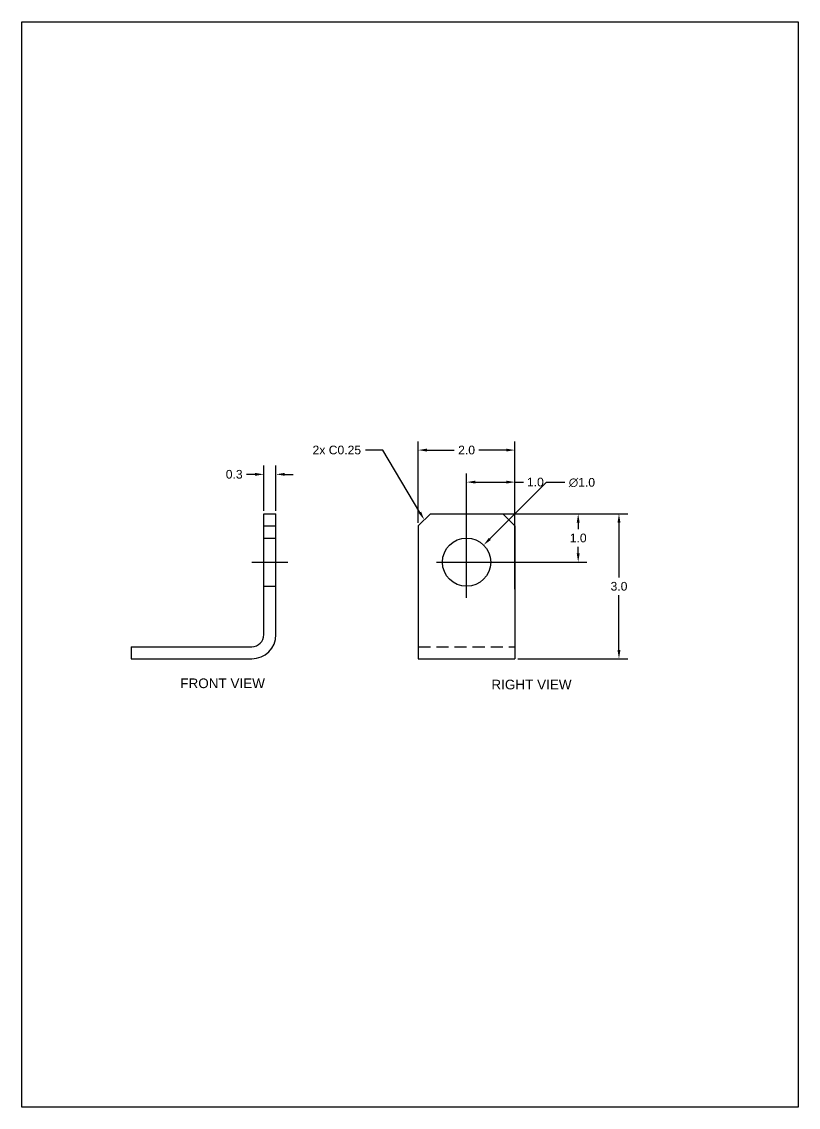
# Model space of a CAD drawing. Header units: inches. Extents: x 26 to 167, y 47 to 124.
# Drawn here: x 26.31 to 42.4, y 101.19 to 123.66 of the extents above; entities that cross this region are included whole.
import ezdxf
from ezdxf import colors
from ezdxf.entities.mleader import LeaderData, LeaderLine
from ezdxf.math import Vec2, Vec3

# ---------------------------------------------------------------- set-up
doc = ezdxf.new("R2010")
doc.units = ezdxf.units.IN
doc.header["$MEASUREMENT"] = 0
doc.linetypes.add('CENTER2', pattern=[1.125, 0.75, -0.125, 0.125, -0.125])
doc.linetypes.add('HIDDEN', pattern=[0.375, 0.25, -0.125])
for name, color, linetype in [('CENTER LINE', 2, 'Continuous'), ('DIM', 4, 'Continuous'), ('HIDDEN', 6, 'HIDDEN'), ('TEXT', 1, 'Continuous')]:
    doc.layers.add(name, color=color, linetype=linetype)
doc.styles.get("Standard").update_dxf_attribs({"font": 'arial.ttf'})
doc.dimstyles.get("Standard").update_dxf_attribs({"dimtxt": 0.18, "dimasz": 0.18, "dimexe": 0.18, "dimexo": 0.0625, "dimgap": 0.09, "dimtad": 0, "dimtih": 1, "dimtoh": 1, "dimdec": 1, "dimzin": 0, "dimdsep": 46, "dimtxsty": 'Standard', "dimcen": 0.09, "dimadec": 0, "dimazin": 0, "dimtfac": 1, "dimtdec": 1, "dimtofl": 0, "dimtmove": 0, "dimatfit": 3, "dimfxl": 1, "dimtolj": 1, "dimtzin": 0, "dimarcsym": 0})

# ---------------------------------------------------------------- blocks, each defined once
blk = doc.blocks.new('*U112')
at = {"layer": 'CENTER LINE', "color": 0, "linetype": 'CENTER2', "transparency": 16777216}
for p, q in [((0, 0.1), (0, 0.62)), ((-0.62, 0), (-0.1, 0)), ((0.1, 0), (0.62, 0)), ((0, -0.74), (0, -0.1))]:
    blk.add_line(p, q, dxfattribs=at)
at = {"layer": 'CENTER LINE', "color": 0, "linetype": 'Continuous', "transparency": 16777216}
for p, q in [((-0.05, 0), (0.05, 0)), ((0, -0.05), (0, 0.05))]:
    blk.add_line(p, q, dxfattribs=at)
blk = doc.blocks.new('*D113')
at = {"layer": 'Defpoints', "color": 0, "transparency": 16777216}
for p in [(31.328, 114.294), (31.328, 113.476), (31.578, 113.476)]:
    blk.add_point(p, dxfattribs=at)
at = {"layer": 'DIM', "color": 0, "lineweight": -2, "transparency": 16777216}
for p, q in [((31.328, 113.539), (31.328, 114.474)), ((31.578, 113.539), (31.578, 114.474)), ((31.148, 114.294), (30.968, 114.294)), ((31.758, 114.294), (31.938, 114.294))]:
    blk.add_line(p, q, dxfattribs=at)
at = {"layer": 'DIM', "color": 0, "transparency": 16777216}
for points in [[(31.148, 114.324), (31.148, 114.264), (31.328, 114.294)], [(31.758, 114.324), (31.758, 114.264), (31.578, 114.294)]]:
    blk.add_solid(points, dxfattribs=at)
at = {"layer": 'DIM', "color": 0, "transparency": 16777216, "insert": (30.714, 114.294), "char_height": 0.18, "attachment_point": 5}
blk.add_mtext('\\A1;0.3', dxfattribs=at)
blk = doc.blocks.new('*D114')
at = {"layer": 'Defpoints', "color": 0, "transparency": 16777216}
for p in [(36.528, 114.796), (34.528, 113.226), (36.528, 113.226)]:
    blk.add_point(p, dxfattribs=at)
at = {"layer": 'DIM', "color": 0, "lineweight": -2, "transparency": 16777216}
for p, q in [((34.528, 113.289), (34.528, 114.976)), ((36.528, 113.289), (36.528, 114.976)), ((34.708, 114.796), (35.272, 114.796)), ((36.348, 114.796), (35.783, 114.796))]:
    blk.add_line(p, q, dxfattribs=at)
at = {"layer": 'DIM', "color": 0, "transparency": 16777216}
for points in [[(34.708, 114.826), (34.708, 114.766), (34.528, 114.796)], [(36.348, 114.826), (36.348, 114.766), (36.528, 114.796)]]:
    blk.add_solid(points, dxfattribs=at)
at = {"layer": 'DIM', "color": 0, "transparency": 16777216, "insert": (35.528, 114.796), "char_height": 0.18, "attachment_point": 5}
blk.add_mtext('\\A1;2.0', dxfattribs=at)
blk = doc.blocks.new('*D115')
at = {"layer": 'Defpoints', "color": 0, "transparency": 16777216}
for p in [(36.528, 114.133), (35.528, 112.476), (36.528, 111.851)]:
    blk.add_point(p, dxfattribs=at)
at = {"layer": 'DIM', "color": 0, "lineweight": -2, "transparency": 16777216}
for p, q in [((35.528, 112.539), (35.528, 114.313)), ((36.528, 111.914), (36.528, 114.313)), ((35.708, 114.133), (36.348, 114.133)), ((36.528, 114.133), (36.708, 114.133))]:
    blk.add_line(p, q, dxfattribs=at)
at = {"layer": 'DIM', "color": 0, "transparency": 16777216}
for points in [[(35.708, 114.163), (35.708, 114.103), (35.528, 114.133)], [(36.348, 114.163), (36.348, 114.103), (36.528, 114.133)]]:
    blk.add_solid(points, dxfattribs=at)
at = {"layer": 'DIM', "color": 0, "transparency": 16777216, "insert": (36.953, 114.133), "char_height": 0.18, "attachment_point": 5}
blk.add_mtext('\\A1;1.0', dxfattribs=at)
blk = doc.blocks.new('*D116')
at = {"layer": 'Defpoints', "color": 0, "transparency": 16777216}
for p in [(35.528, 113.476), (37.84, 113.476), (35.528, 112.476)]:
    blk.add_point(p, dxfattribs=at)
at = {"layer": 'DIM', "color": 0, "lineweight": -2, "transparency": 16777216}
for p, q in [((35.59, 113.476), (38.02, 113.476)), ((37.84, 113.296), (37.84, 113.158)), ((37.84, 112.656), (37.84, 112.795)), ((35.59, 112.476), (38.02, 112.476))]:
    blk.add_line(p, q, dxfattribs=at)
at = {"layer": 'DIM', "color": 0, "transparency": 16777216}
for points in [[(37.81, 113.296), (37.87, 113.296), (37.84, 113.476)], [(37.81, 112.656), (37.87, 112.656), (37.84, 112.476)]]:
    blk.add_solid(points, dxfattribs=at)
at = {"layer": 'DIM', "color": 0, "transparency": 16777216, "insert": (37.84, 112.976), "char_height": 0.18, "attachment_point": 5}
blk.add_mtext('\\A1;1.0', dxfattribs=at)
blk = doc.blocks.new('*D117')
at = {"layer": 'Defpoints', "color": 0, "transparency": 16777216}
for p in [(36.528, 113.476), (38.685, 113.476), (36.528, 110.476)]:
    blk.add_point(p, dxfattribs=at)
at = {"layer": 'DIM', "color": 0, "lineweight": -2, "transparency": 16777216}
for p, q in [((36.59, 113.476), (38.865, 113.476)), ((38.685, 113.296), (38.685, 112.158)), ((38.685, 110.656), (38.685, 111.795)), ((36.59, 110.476), (38.865, 110.476))]:
    blk.add_line(p, q, dxfattribs=at)
at = {"layer": 'DIM', "color": 0, "transparency": 16777216}
for points in [[(38.655, 113.296), (38.715, 113.296), (38.685, 113.476)], [(38.655, 110.656), (38.715, 110.656), (38.685, 110.476)]]:
    blk.add_solid(points, dxfattribs=at)
at = {"layer": 'DIM', "color": 0, "transparency": 16777216, "insert": (38.685, 111.976), "char_height": 0.18, "attachment_point": 5}
blk.add_mtext('\\A1;3.0', dxfattribs=at)
blk = doc.blocks.new('*D118')
at = {"layer": 'Defpoints', "color": 0, "transparency": 16777216}
for p in [(35.881, 112.83), (35.174, 112.123)]:
    blk.add_point(p, dxfattribs=at)
at = {"layer": 'DIM', "color": 0, "lineweight": -2, "transparency": 16777216}
for p, q in [((37.176, 114.123), (36.009, 112.957)), ((37.566, 114.123), (37.176, 114.123)), ((35.438, 112.476), (35.618, 112.476)), ((35.528, 112.386), (35.528, 112.566))]:
    blk.add_line(p, q, dxfattribs=at)
at = {"layer": 'DIM', "color": 0, "transparency": 16777216}
blk.add_solid([(35.987, 112.978), (36.03, 112.936), (35.881, 112.83)], dxfattribs=at)
at = {"layer": 'DIM', "color": 0, "transparency": 16777216, "insert": (37.917, 114.123), "char_height": 0.18, "attachment_point": 5}
blk.add_mtext('\\A1;∅1.0', dxfattribs=at)

msp = doc.modelspace()

# ---------------------------------------------------------------- linework, layer by layer
for p, q in [((31.328, 110.976), (31.328, 113.476)), ((31.328, 113.476), (31.578, 113.476)), ((31.578, 110.976), (31.578, 113.476)), ((31.578, 113.476), (31.578, 113.476)), ((34.528, 113.226), (34.778, 113.476)), ((34.778, 113.476), (36.278, 113.476)), ((36.528, 113.226), (36.278, 113.476)), ((31.328, 113.226), (31.578, 113.226)), ((34.528, 113.226), (34.528, 110.476)), ((36.528, 113.226), (36.528, 110.476)), ((28.578, 110.726), (31.078, 110.726)), ((28.578, 110.726), (28.578, 110.476)), ((28.578, 110.476), (31.078, 110.476)), ((31.078, 110.476), (31.078, 110.476)), ((34.528, 110.476), (36.528, 110.476))]:
    msp.add_line(p, q)
msp.add_circle((35.528, 112.476), 0.5)
for radius in [0.5, 0.25]:
    msp.add_arc((31.078, 110.976), radius, 270, 0)
at = {"layer": 'CENTER LINE'}
msp.add_line((31.078, 112.476), (31.828, 112.476), dxfattribs=at)
at = {"layer": 'DIM', "color": 252, "true_color": 0x939598}
for points in [[(42.4, 101.193), (26.312, 101.193), (26.312, 123.663), (42.4, 123.663)], [(42.4, 123.663), (42.4, 101.193)]]:
    msp.add_lwpolyline(points, dxfattribs=at)
at = {"layer": 'HIDDEN'}
for p, q in [((31.328, 112.976), (31.578, 112.976)), ((31.328, 111.976), (31.578, 111.976)), ((34.528, 110.726), (36.528, 110.726))]:
    msp.add_line(p, q, dxfattribs=at)

# ---------------------------------------------------------------- block references
at = {"layer": 'CENTER LINE', "linetype": 'CENTER2'}
msp.add_blockref('*U112', (35.528, 112.476), dxfattribs=at)

# ---------------------------------------------------------------- texts
at = {"layer": 'TEXT', "insert": (29.597, 110.069), "char_height": 0.2, "attachment_point": 1}
msp.add_mtext_dynamic_manual_height_columns('FRONT VIEW', width=2.1188, gutter_width=1, heights=[0], dxfattribs=at)
at = {"layer": 'TEXT', "insert": (36.042, 110.043), "char_height": 0.2, "attachment_point": 1}
msp.add_mtext('RIGHT VIEW', dxfattribs=at)

# ---------------------------------------------------------------- dimensions: what is measured, and where the dimension line sits
at = {"layer": 'DIM'}
for base, p1, p2, picture, middle in [((36.528, 114.796), (34.528, 113.226), (36.528, 113.226), '*D114', (35.528, 114.796)), ((31.328137921, 114.293917218), (31.578137921, 113.476474668), (31.328137921, 113.476474668), '*D113', (30.714283896, 114.293917218)), ((36.528, 114.133), (35.528, 112.476), (36.528, 111.851), '*D115', (36.953, 114.133))]:
    dim = msp.add_linear_dim(base=base, p1=p1, p2=p2, dimstyle='Standard', dxfattribs=at)
    dim.commit()
    dim.dimension.update_dxf_attribs({"geometry": picture, "text_midpoint": middle})
dim = msp.add_diameter_dim_2p(p1=(35.174, 112.123), p2=(35.881, 112.83), dimstyle='Standard', dxfattribs=at)
dim.commit()
dim.dimension.update_dxf_attribs({"geometry": '*D118', "text_midpoint": (37.917, 114.123), "dimtype": 163})
for base, p1, p2, picture, middle in [((37.84, 113.476), (35.528, 112.476), (35.528, 113.476), '*D116', (37.84, 112.976)), ((38.685, 113.476), (36.528, 110.476), (36.528, 113.476), '*D117', (38.685, 111.976))]:
    dim = msp.add_linear_dim(base=base, p1=p1, p2=p2, angle=90, dimstyle='Standard', dxfattribs=at)
    dim.commit()
    dim.dimension.update_dxf_attribs({"geometry": picture, "text_midpoint": middle})

# ---------------------------------------------------------------- leaders
ml = msp.add_multileader_mtext('Standard', dxfattribs=at)
ml.set_content('2x C0.25', color=256)
ml.set_leader_properties()
ml.build(insert=Vec2(0, 0))
ml.multileader.update_dxf_attribs({"dogleg_length": 0.36, "arrow_head_size": 0.18})
ctx = ml.context
ctx.base_point, ctx.char_height, ctx.arrow_head_size, ctx.landing_gap_size, ctx.plane_origin = Vec3(32.264, 114.796), 0.18, 0.18, 0.09, Vec3(34.653, 113.351)
ctx.text_align_type = 2
notes = []
notes.append((ctx, [(0, (1, 1, 0), (33.793, 114.796), (-1, 0), 0.36, [(0, [(34.653, 113.351)], 0, [])])]))
ctx.mtext.insert, ctx.mtext.alignment, ctx.mtext.flow_direction = Vec3(33.343, 114.888), 3, 5
for ctx, leaders in notes:
    for number, flags, end, landing, length, lines in leaders:
        leader = LeaderData()
        leader.index, (leader.has_last_leader_line, leader.has_dogleg_vector, leader.attachment_direction) = number, flags
        leader.last_leader_point, leader.dogleg_vector, leader.dogleg_length = Vec3(end), Vec3(landing), length
        for number, points, colour, breaks in lines:
            line = LeaderLine()
            line.index, line.vertices, line.color, line.breaks = number, Vec3.list(points), colors.encode_raw_color(colour), breaks
            leader.lines.append(line)
        ctx.leaders.append(leader)

doc.saveas('drawing.dxf')
